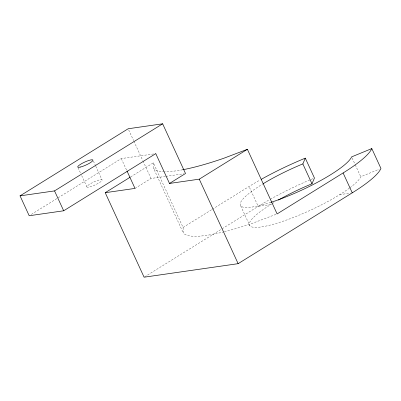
<?xml version="1.0" encoding="UTF-8"?>
<svg xmlns="http://www.w3.org/2000/svg" width="401" height="401" viewBox="0 0 401 401"><rect width="100%" height="100%" fill="white"/><g stroke="black" fill="none" stroke-linecap="round" stroke-linejoin="round"><path stroke-width="0.3" stroke-dasharray="2 1.5" d="M31.323 214.425L121.287 158.585L155.773 153.623M130.601 176.941L153.337 162.831L183.062 227.452L183.297 232.986A124.896 24.045 -24.7 0 0 223.633 231.903M135.007 188.41L151.022 178.47L165.187 176.435M183.062 227.452L211.798 209.613M212.335 209.282L249.056 186.49A83.634 16.1 -24.7 0 1 260.033 180.009M144.621 276.87L221.583 229.101M222.109 228.776L258.204 206.37A83.634 16.1 -24.7 0 1 269.733 199.583M349.938 187.738A61.333 11.809 -24.7 0 0 360.76 176.766L379.221 169.177M275.958 214.36L253.522 222.881A124.896 24.045 -24.7 0 1 224.294 231.743M165.798 176.345L183.658 173.773M270.745 204.57L258.204 206.37L249.056 186.49M339.712 194.645L350.464 193.097M352.133 158.019L355.01 164.27M355.271 164.836L360.76 176.766M240.695 205.878L249.843 225.763M153.337 162.831L153.578 168.365L183.297 232.986M128.676 129.894L133.613 140.626M133.874 141.192L142.706 160.395M142.967 160.961L151.022 178.47M121.287 158.585L126.721 170.405M93.418 161.127L95.508 165.673M95.769 166.24L102.039 179.874M78.05 167.693L80.661 173.372M81.709 175.648L86.932 187.006M349.502 188.064A61.333 11.809 -24.7 0 1 265.377 226.204A61.333 11.809 -24.7 0 1 271.703 203.974M272.194 203.678A61.333 11.809 -24.7 0 1 275.216 201.868M270.951 202.335A61.333 11.809 -24.7 0 1 262.56 184.094M270.284 199.272A83.634 16.1 -24.7 0 1 310.489 179.683M311.061 179.442A83.634 16.1 -24.7 0 1 313.321 178.495M182.731 169.753A124.896 24.045 -24.7 0 1 165.087 171.678M164.545 171.668A124.896 24.045 -24.7 0 1 153.578 168.365M89.904 186.866A8.366 1.609 -24.7 0 0 102.06 180.33A8.366 1.609 -24.7 0 0 91.498 183.132A8.366 1.609 -24.7 0 0 89.904 186.866"/><path stroke-width="0.6" d="M263.046 183.793A61.333 11.809 -24.7 0 1 302.84 163.904L305.301 158.149L314.444 178.034L311.988 183.783A61.333 11.809 -24.7 0 0 278.389 200.044M20.05 195.863L128.16 128.761L162.646 123.804L185.508 173.508L169.493 183.447L155.773 153.623L63.679 210.786L29.193 215.743L20.05 195.863L54.536 190.901L162.646 123.804M270.951 202.335A61.333 11.809 -24.7 0 0 351.612 156.886L371.807 148.581L380.95 168.465A83.634 16.1 -24.7 0 1 352.253 192.841L238.139 263.668L144.089 277.196L105.222 192.696L130.074 177.272M169.493 183.447L199.272 179.167L247.387 149.302L277.111 213.918L343.111 172.956A83.634 16.1 -24.7 0 0 371.807 148.581M247.387 149.302L223.803 158.26A124.896 24.045 -24.7 0 1 182.731 169.753M105.222 192.696L135.007 188.41L126.982 170.966M343.111 172.956L352.253 192.841M302.84 163.904L311.988 183.783M199.272 179.167L238.139 263.668M54.536 190.901L63.679 210.786M261.141 179.387A83.634 16.1 -24.7 0 1 305.301 158.149M80.756 166.986A8.366 1.609 -24.7 0 0 92.912 160.445A8.366 1.609 -24.7 0 0 82.355 163.247A8.366 1.609 -24.7 0 0 80.756 166.986"/></g></svg>
